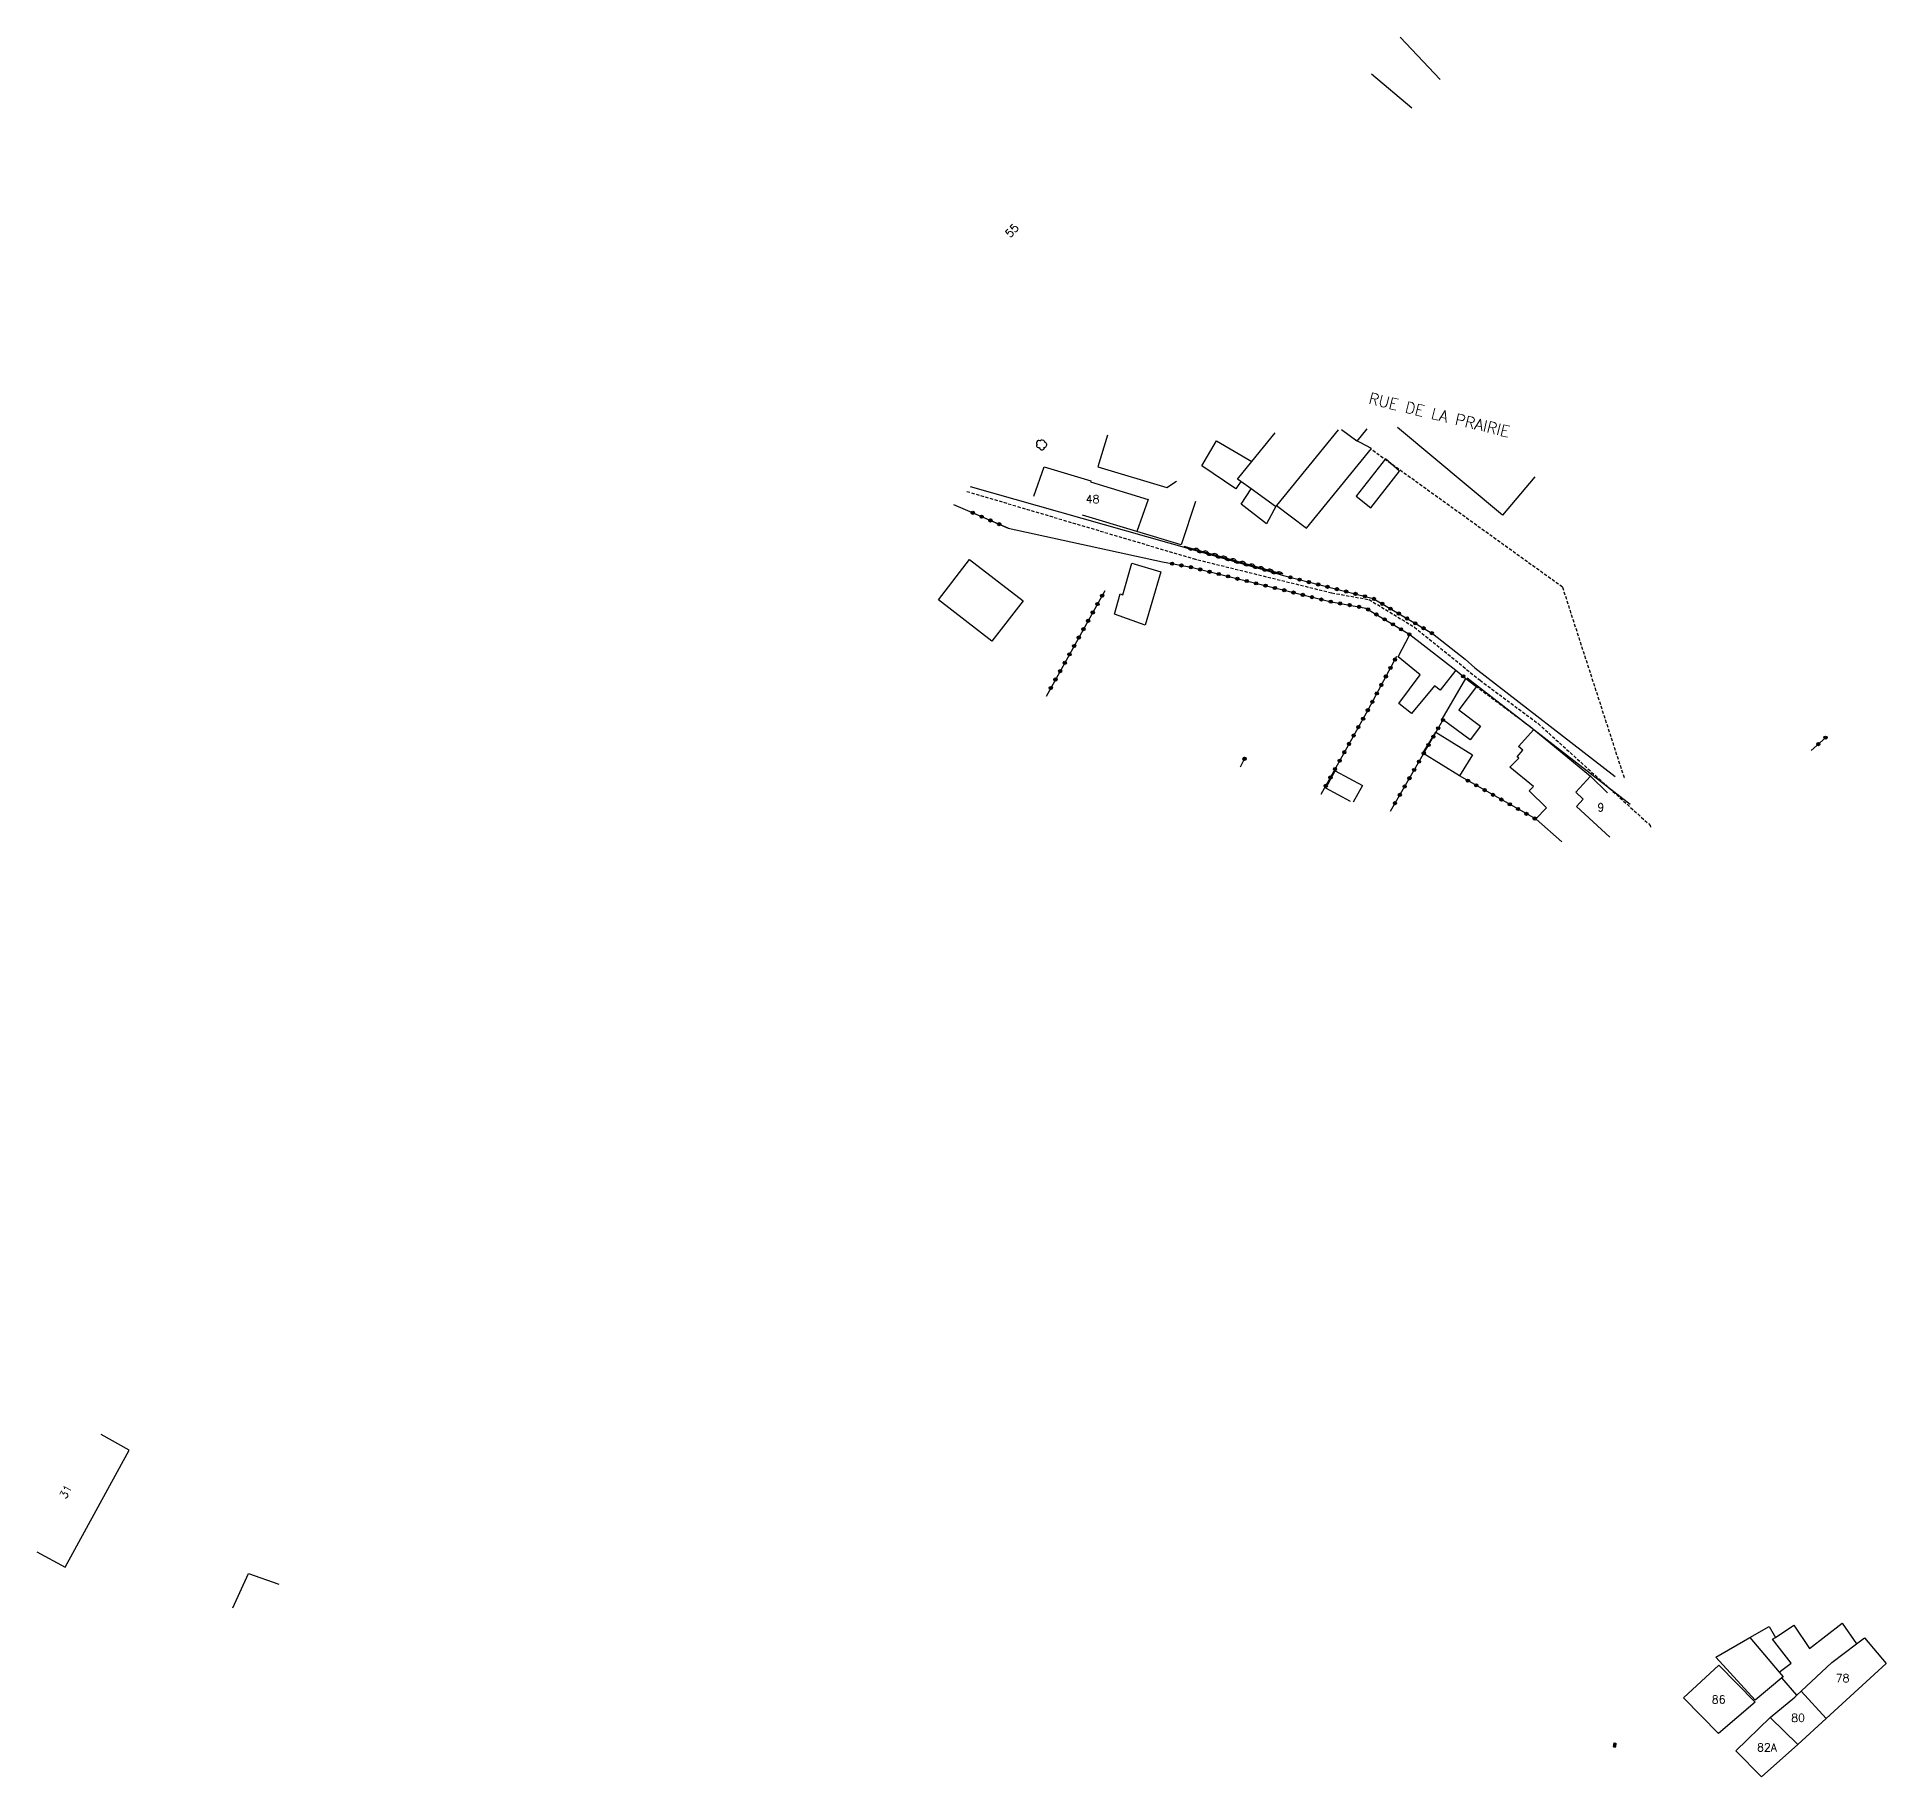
# Model space of a CAD drawing. Header units: millimetres. Extents: x 147003 to 147977, y 131000 to 131734.
# Drawn here: x 147515.3 to 147804.1, y 131409.1 to 131680.8 of the extents above; entities that cross this region are included whole.
import ezdxf
from ezdxf.enums import TextEntityAlignment as Align

# ---------------------------------------------------------------- set-up
doc = ezdxf.new("R2010")
doc.units = ezdxf.units.MM
doc.linetypes.add('DASHED', pattern=[0.75, 0.5, -0.25])
doc.layers.get('0').update_dxf_attribs({"linetype": 'CONTINUOUS'})
for name, color, linetype in [('W0001', 6, 'DASHED'), ('W0008', 7, 'CONTINUOUS'), ('W0014', 7, 'CONTINUOUS'), ('W0100', 7, 'CONTINUOUS'), ('W0101', 7, 'CONTINUOUS'), ('W0104', 1, 'CONTINUOUS'), ('W0112', 1, 'DASHED'), ('W0300', 7, 'CONTINUOUS'), ('W0310', 3, 'CONTINUOUS'), ('W0323', 7, 'CONTINUOUS'), ('W0400', 7, 'CONTINUOUS'), ('W0989', 7, 'CONTINUOUS'), ('W0991', 7, 'CONTINUOUS'), ('W1102', 7, 'CONTINUOUS')]:
    doc.layers.add(name, color=color, linetype=linetype)
doc.styles.get("Standard").update_dxf_attribs({"font": 'romans.shx', "width": 0.85})

# ---------------------------------------------------------------- blocks, each defined once
blk = doc.blocks.new('T300')
for p, q in [((-0.8, 0.51), (-0.86, 0.34)), ((-0.86, 0.34), (-0.86, 0.17)), ((-0.86, 0.17), (-0.74, 0.06)), ((-0.69, 0.63), (-0.8, 0.51)), ((-0.8, -0.06), (-0.74, 0.06)), ((-0.74, 0.06), (-0.69, 0.11)), ((-0.57, 0.69), (-0.69, 0.63)), ((-0.46, 0.69), (-0.57, 0.69)), ((-0.29, 0.63), (-0.46, 0.69)), ((-0.29, 0.63), (-0.17, 0.74)), ((-0.23, 0.57), (-0.29, 0.63)), ((-0.17, 0.74), (-0.06, 0.8)), ((-0.06, 0.8), (0.06, 0.8)), ((0.06, 0.8), (0.23, 0.74)), ((0.23, 0.74), (0.34, 0.63)), ((0.34, 0.63), (0.4, 0.51)), ((0.46, 0.46), (0.34, 0.46)), ((0.4, 0.51), (0.4, 0.46)), ((0.57, 0.4), (0.46, 0.46)), ((0.57, 0.4), (0.69, 0.29)), ((0.69, 0.29), (0.74, 0.17)), ((0.74, 0.06), (0.69, -0.17)), ((0.74, 0.17), (0.74, 0.06)), ((-0.8, -0.17), (-0.8, -0.06)), ((-0.8, -0.23), (-0.8, -0.17)), ((-0.74, -0.34), (-0.8, -0.23)), ((-0.69, -0.4), (-0.74, -0.34)), ((-0.51, -0.46), (-0.69, -0.4)), ((-0.4, -0.46), (-0.51, -0.46)), ((-0.4, -0.46), (-0.34, -0.46)), ((-0.34, -0.46), (-0.34, -0.4)), ((-0.34, -0.51), (-0.34, -0.46)), ((-0.29, -0.63), (-0.34, -0.51)), ((-0.17, -0.74), (-0.29, -0.63)), ((-0.06, -0.8), (-0.17, -0.74)), ((0.06, -0.8), (-0.06, -0.8)), ((0.17, -0.74), (0.06, -0.8)), ((0.23, -0.69), (0.17, -0.74)), ((0.29, -0.46), (0.23, -0.46)), ((0.29, -0.63), (0.23, -0.69)), ((0.46, -0.4), (0.29, -0.46)), ((0.34, -0.51), (0.29, -0.63)), ((0.34, -0.51), (0.34, -0.46)), ((0.57, -0.34), (0.46, -0.4)), ((0.63, -0.29), (0.57, -0.34)), ((0.69, -0.17), (0.63, -0.29))]:
    blk.add_line(p, q)
blk = doc.blocks.new('t323o')
at = {"color": 0, "linetype": 'Continuous'}
for radius in [0.25, 0.15]:
    blk.add_circle((0, 0), radius, dxfattribs=at)
blk = doc.blocks.new('t310o')
at = {"color": 0, "linetype": 'Continuous'}
for centre, start, end in [((-0.5, 0.38), 216.8699, 323.1304), ((0.5, -0.37), 36.8699, 143.1303)]:
    blk.add_arc(centre, 0.625, start, end, dxfattribs=at)
blk = doc.blocks.new('T400')
for p, q in [((-0.15, 0.3), (0.15, 0.3)), ((-0.15, -0.25), (-0.15, 0.3)), ((-0.15, 0.15), (0.15, 0.15)), ((-0.15, 0), (0.15, 0)), ((0.15, 0.3), (0.15, -0.25)), ((-0.15, -0.15), (0.15, -0.15)), ((-0.15, -0.25), (-0.15, -0.3)), ((-0.15, -0.3), (0.15, -0.3)), ((0.15, -0.3), (0.15, -0.25))]:
    blk.add_line(p, q)

msp = doc.modelspace()

# ---------------------------------------------------------------- linework, layer by layer
at = {"layer": 'W0001'}
msp.add_lwpolyline([(147660.51, 131609.88), (147695.88, 131599.38), (147717.53, 131594.03), (147723.36, 131592.98), (147730.42, 131588.7), (147740.69, 131580.38), (147749.77, 131573.62), (147767.28, 131557.72), (147767.32, 131557.43)], dxfattribs=at)
at = {"layer": 'W0008'}
for points in [[(147733.27, 131587.67), (147738.35, 131583.67)], [(147738.35, 131583.67), (147739.89, 131582.35)], [(147739.89, 131582.35), (147761.8, 131565.38)], [(147738.66, 131580.77), (147764.14, 131561.04)]]:
    msp.add_lwpolyline(points, dxfattribs=at)
at = {"layer": 'W0014'}
for points in [[(147709.59, 131596.83), (147661.08, 131610.61)], [(147666.96, 131604.16), (147658.46, 131607.79)], [(147666.96, 131604.16), (147691.09, 131598.89)]]:
    msp.add_lwpolyline(points, dxfattribs=at)
at = {"layer": 'W0100', "flags": 128}
for points in [[(147515.27, 131444.28), (147519.65, 131441.87), (147529.68, 131460.17), (147525.3, 131462.57)], [(147545.85, 131435.51), (147548.33, 131440.89), (147553.05, 131439.23)]]:
    msp.add_lwpolyline(points, dxfattribs=at)
at = {"layer": 'W0101'}
for points in [[(147708.89, 131607.7), (147708.84, 131607.64), (147708.74, 131607.52), (147704.92, 131610.27), (147703.29, 131611.44), (147702.78, 131611.81), (147705.04, 131614.56), (147708.69, 131619.04)], [(147718.51, 131619.47), (147708.89, 131607.7)], [(147670.96, 131609.11), (147672.61, 131613.74), (147679.9, 131611.54)], [(147679.9, 131611.54), (147679.83, 131611.35), (147688.86, 131608.62)], [(147688.86, 131608.62), (147687.07, 131603.61), (147678.6, 131606.19), (147678.6, 131606.19), (147678.6, 131606.19), (147678.6, 131606.19)], [(147760.96, 131555.88), (147755.75, 131560.67), (147756.8, 131561.8), (147755.62, 131562.89), (147757.93, 131565.41), (147760.6, 131562.83)], [(147790.84, 131422.51), (147795.61, 131426.99), (147799.47, 131429.89), (147800.76, 131430.86), (147804.1, 131426.85), (147794.74, 131418.26)], [(147777.95, 131415.88), (147772.44, 131421.48), (147777.96, 131426.55), (147783.64, 131420.79)], [(147786.02, 131418.38), (147789.86, 131421.58), (147790.16, 131421.87), (147790.84, 131422.51)], [(147794.74, 131418.26), (147790.31, 131414.18)], [(147790.31, 131414.18), (147784.63, 131409.11)]]:
    msp.add_lwpolyline(points, dxfattribs=at)
msp.add_lwpolyline([(147656.07, 131592.96), (147660.94, 131599.25), (147669.31, 131592.77), (147664.44, 131586.48), (147656.07, 131592.96)], close=True, dxfattribs=at)
at = {"layer": 'W0104'}
for points in [[(147723.02, 131619.67), (147721.46, 131617.75), (147719.03, 131619.49)], [(147749.23, 131612.18), (147744.21, 131606.17), (147727.79, 131619.88)], [(147682.47, 131618.65), (147681, 131613.71), (147691.76, 131610.51), (147693.28, 131611.5)], [(147703.29, 131611.44), (147702.51, 131610.29), (147697.21, 131613.89), (147699.5, 131617.8), (147705.04, 131614.56)], [(147708.89, 131607.7), (147713.56, 131604.13), (147723.74, 131616.6), (147721.09, 131618.01)], [(147696.25, 131608.3), (147693.99, 131601.56), (147687.07, 131603.61)], [(147708.84, 131607.64), (147707.31, 131604.8), (147703.36, 131607.89), (147704.92, 131610.27)], [(147753.45, 131555.13), (147749.45, 131558.67), (147749.38, 131558.73), (147751.06, 131560.46), (147748.35, 131563.1), (147749.02, 131563.79), (147745.36, 131566.82), (147746.75, 131568.24), (147746.5, 131568.45), (147747.37, 131569.49), (147746.7, 131570.05), (147749.1, 131572.72), (147757.93, 131565.41)], [(147720.47, 131561.43), (147716.6, 131563.52), (147718.07, 131566.23), (147722.3, 131563.94), (147720.88, 131561.33)], [(147782.84, 131430.9), (147785.87, 131432.61), (147786.83, 131430.91)], [(147787.41, 131425.47), (147789.27, 131426.91), (147786.39, 131430.61), (147786.83, 131430.91), (147789.68, 131432.84), (147792.16, 131429.17), (147797.27, 131433.15), (147799.47, 131429.89)], [(147790.16, 131421.87), (147787.83, 131424.61)]]:
    msp.add_lwpolyline(points, dxfattribs=at)
for points in [[(147721.34, 131609.12), (147723.62, 131607.33), (147728.1, 131613.03), (147725.91, 131614.94)], [(147683.56, 131590.71), (147684.48, 131593.87), (147684.86, 131593.73), (147686.29, 131598.66), (147690.82, 131597.34), (147689.42, 131592.54), (147688.39, 131589)], [(147736.9, 131581.98), (147734.45, 131578.82), (147733.57, 131579.5), (147729.96, 131575.22), (147727.99, 131576.74), (147731.33, 131581.25), (147727.87, 131584.03), (147729.71, 131587.54)], [(147739.13, 131571.07), (147734.78, 131574.33), (147738.44, 131580.66), (147740.02, 131579.48), (147740.11, 131579.4), (147737.38, 131575.75), (147740.75, 131573.23)], [(147733.78, 131572.26), (147739.51, 131568.72), (147737.49, 131565.45), (147731.76, 131568.98)], [(147782.84, 131430.9), (147787.41, 131425.47), (147788.01, 131424.76), (147787.83, 131424.61), (147783.68, 131421.12), (147777.52, 131427.8)]]:
    msp.add_lwpolyline(points, close=True, dxfattribs=at)
at = {"layer": 'W0112'}
for points in [[(147753.55, 131594.93), (147723.68, 131616.43)], [(147753.55, 131594.93), (147763.2, 131565.1), (147763.2, 131565.1), (147763.2, 131565.1)], [(147740.02, 131579.48), (147749.1, 131572.72)]]:
    msp.add_lwpolyline(points, dxfattribs=at)
at = {"layer": 'W0310'}
msp.add_lwpolyline([(147709.83, 131596.93), (147694.48, 131601.26)], dxfattribs=at)
at = {"layer": 'W0323'}
for points in [[(147660.62, 131606.89), (147660.62, 131606.89), (147666.96, 131604.16)], [(147691.09, 131598.89), (147695.58, 131598.03), (147717.24, 131592.67), (147722.86, 131591.66), (147729.71, 131587.52)], [(147709.59, 131596.83), (147724, 131593.16), (147733.27, 131587.67)], [(147682.07, 131594.36), (147672.9, 131577.87)], [(147715.85, 131562.59), (147723.19, 131575.78), (147727.69, 131584.15)], [(147736.9, 131581.98), (147738.44, 131580.66)], [(147734.99, 131574.36), (147733.78, 131572.26), (147726.65, 131559.89)], [(147792.41, 131569.42), (147794.68, 131571.47)], [(147704.01, 131568.36), (147703.21, 131566.79)], [(147749.45, 131558.67), (147737.49, 131565.45)]]:
    msp.add_lwpolyline(points, dxfattribs=at)
at = {"layer": 'W1102'}
for points in [[(147728.21, 131680.84), (147734.46, 131674.21)], [(147723.74, 131675.11), (147730.02, 131669.77)], [(147783.64, 131420.79), (147777.95, 131415.88)], [(147794.74, 131418.26), (147790.84, 131422.51)], [(147786.02, 131418.38), (147780.62, 131413.17)], [(147786.02, 131418.38), (147790.31, 131414.18)], [(147784.63, 131409.11), (147780.62, 131413.17)]]:
    msp.add_lwpolyline(points, dxfattribs=at)

# ---------------------------------------------------------------- block references
at = {"layer": 'W0300', "rotation": 359.9999899820874}
msp.add_blockref('T300', (147672.24, 131617.13), dxfattribs=at)
at = {"layer": 'W0310', "rotation": 164.2401384687481}
for p in [(147695.93, 131600.86), (147697.37, 131600.45), (147698.82, 131600.04), (147700.26, 131599.63), (147701.7, 131599.23), (147703.15, 131598.82), (147704.59, 131598.41), (147706.03, 131598), (147707.48, 131597.6), (147708.92, 131597.19)]:
    msp.add_blockref('t310o', p, dxfattribs=at)
at = {"layer": 'W0323'}
for p, rotation in [((147661.45, 131606.54), 336.7010934522887), ((147662.83, 131605.94), 336.7010934522887), ((147664.2, 131605.35), 336.7010934522887), ((147665.58, 131604.76), 336.7010934522887), ((147692.57, 131598.6), 349.2115947817769), ((147694.04, 131598.32), 349.2115947817769), ((147695.51, 131598.04), 349.2115947817769), ((147696.97, 131597.69), 346.1032347669774), ((147698.43, 131597.33), 346.1032347669774), ((147699.88, 131596.97), 346.1032347669774), ((147701.34, 131596.61), 346.1032347669774), ((147702.79, 131596.24), 346.1032347669774), ((147704.25, 131595.88), 346.1032347669774), ((147711.05, 131596.46), 345.7189042639857), ((147712.5, 131596.09), 345.7189042639857), ((147713.95, 131595.72), 345.7189042639857), ((147681.65, 131593.6), 240.9322053924554), ((147705.71, 131595.52), 346.1032347669774), ((147707.16, 131595.16), 346.1032347669774), ((147708.62, 131594.8), 346.1032347669774), ((147710.08, 131594.44), 346.1032347669774), ((147711.53, 131594.08), 346.1032347669774), ((147712.99, 131593.72), 346.1032347669774), ((147714.44, 131593.36), 346.1032347669774), ((147715.41, 131595.35), 345.7189042639857), ((147715.9, 131593), 346.1032347669774), ((147716.86, 131594.98), 345.7189042639857), ((147718.32, 131594.61), 345.7189042639857), ((147719.77, 131594.24), 345.7189042639857), ((147721.22, 131593.87), 345.7189042639857), ((147722.68, 131593.5), 345.7189042639857), ((147724.12, 131593.09), 329.356450604935), ((147680.19, 131590.98), 240.9322053924554), ((147680.92, 131592.29), 240.9322053924554), ((147717.36, 131592.65), 349.8244891569051), ((147718.83, 131592.38), 349.8244891569051), ((147720.31, 131592.12), 349.8244891569051), ((147721.79, 131591.85), 349.8244891569051), ((147723.21, 131591.45), 328.8005203257698), ((147724.49, 131590.67), 328.8005203257698), ((147725.41, 131592.33), 329.356450604935), ((147725.78, 131589.9), 328.8005203257698), ((147726.7, 131591.56), 329.356450604935), ((147727.99, 131590.8), 329.356450604935), ((147729.28, 131590.04), 329.356450604935), ((147678, 131587.05), 240.9322053924554), ((147678.73, 131588.36), 240.9322053924554), ((147679.46, 131589.67), 240.9322053924554), ((147727.06, 131589.12), 328.8005203257698), ((147728.34, 131588.34), 328.8005203257698), ((147729.63, 131587.56), 328.8005203257698), ((147730.57, 131589.27), 329.356450604935), ((147731.86, 131588.51), 329.356450604935), ((147733.15, 131587.74), 329.356450604935), ((147676.54, 131584.43), 240.9322053924554), ((147677.27, 131585.74), 240.9322053924554), ((147675.09, 131581.8), 240.9322053924554), ((147675.82, 131583.12), 240.9322053924554), ((147726.69, 131582.3), 61.75881935323412), ((147727.4, 131583.62), 61.75881935323412), ((147673.63, 131579.18), 240.9322053924554), ((147674.36, 131580.49), 240.9322053924554), ((147724.56, 131578.34), 61.75881935323412), ((147725.27, 131579.66), 61.75881935323412), ((147725.98, 131580.98), 61.75881935323412), ((147738.04, 131581), 319.4416281271597), ((147723.14, 131575.7), 60.90257130603243), ((147723.85, 131577.02), 61.75881935323412), ((147721.68, 131573.07), 60.90257130603243), ((147722.41, 131574.38), 60.90257130603243), ((147734.14, 131572.88), 240.0349207883283), ((147734.89, 131574.18), 240.0349207883283), ((147720.22, 131570.45), 60.90257130603243), ((147720.95, 131571.76), 60.90257130603243), ((147732.64, 131570.28), 240.0332581293628), ((147733.39, 131571.58), 240.0332581293628), ((147793.53, 131570.42), 42.19391290975038), ((147794.64, 131571.43), 42.19391290975038), ((147703.9, 131568.13), 242.8477505585971), ((147718.76, 131567.83), 60.90257130603243), ((147719.49, 131569.14), 60.90257130603243), ((147731.14, 131567.68), 240.0332581293628), ((147731.89, 131568.98), 240.0332581293628), ((147716.58, 131563.9), 60.90257130603243), ((147717.31, 131565.21), 60.90257130603243), ((147718.03, 131566.52), 60.90257130603243), ((147729.65, 131565.08), 240.0332581293628), ((147730.39, 131566.38), 240.0332581293628), ((147738.79, 131564.71), 150.478376072149), ((147740.1, 131563.97), 150.478376072149), ((147727.4, 131561.19), 240.0332581293628), ((147728.15, 131562.49), 240.0332581293628), ((147728.9, 131563.79), 240.0332581293628), ((147741.4, 131563.23), 150.478376072149), ((147742.71, 131562.49), 150.478376072149), ((147744.01, 131561.75), 150.478376072149), ((147745.32, 131561.01), 150.478376072149), ((147746.62, 131560.27), 150.478376072149), ((147747.93, 131559.53), 150.478376072149), ((147749.23, 131558.79), 150.478376072149)]:
    msp.add_blockref('t323o', p, dxfattribs=dict(at, rotation=rotation))
at = {"layer": 'W0400', "rotation": 351.8358672048894}
msp.add_blockref('T400', (147761.72, 131414.11), dxfattribs=at)

# ---------------------------------------------------------------- texts
at = {"layer": 'W0989'}
msp.add_text('RUE DE LA PRAIRIE', height=1.75, rotation=346.3698, dxfattribs=at).set_placement((147723.36, 131624.48), align=Align.MIDDLE_LEFT)
at = {"layer": 'W0991'}
msp.add_text('55', height=1.25, rotation=46.8093, dxfattribs=at).set_placement((147667.56, 131650.61), align=Align.MIDDLE)
for s, p in [('48', (147680.16, 131608.68)), ('9', (147759.56, 131560.54)), ('78', (147797.31, 131424.56)), ('86', (147777.96, 131421.22)), ('80', (147790.36, 131418.35)), ('82A', (147785.51, 131413.74))]:
    msp.add_text(s, height=1.25, dxfattribs=at).set_placement(p, align=Align.MIDDLE_CENTER)
at = {"layer": 'W0991', "linetype": 'Continuous'}
msp.add_text('31', height=1.25, rotation=61.2705, dxfattribs=at).set_placement((147519.75, 131453.66), align=Align.MIDDLE)

doc.saveas('drawing.dxf')
